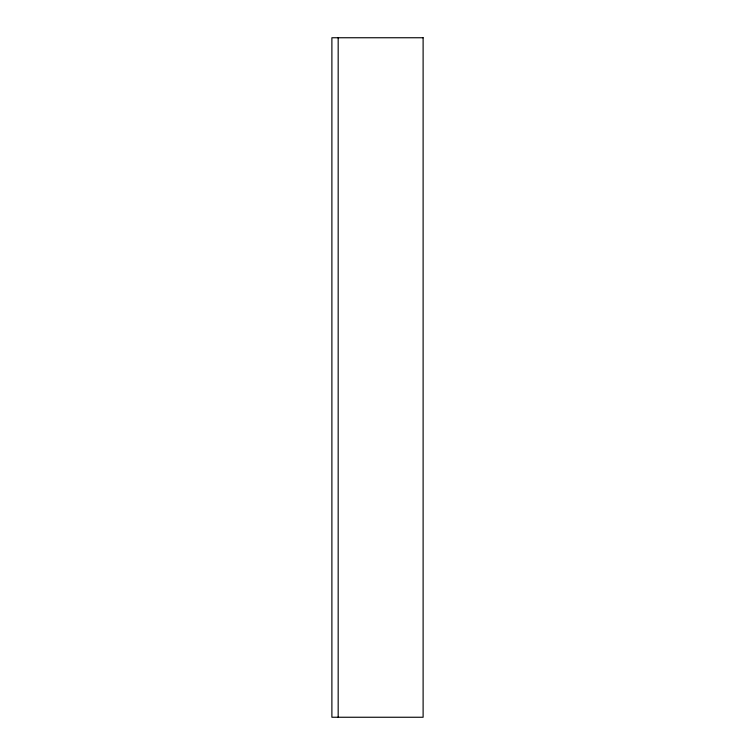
<?xml version="1.0" encoding="UTF-8"?>
<svg xmlns="http://www.w3.org/2000/svg" width="755" height="755" viewBox="0 0 755 755"><rect width="100%" height="100%" fill="white"/><g stroke="black" fill="none" stroke-linecap="round" stroke-linejoin="round"><path stroke-width="1.13" d="M338.174 37.75L338.174 717.25M423.111 37.75L331.889 37.75L331.889 717.25L423.111 717.25L423.111 37.75"/></g></svg>
